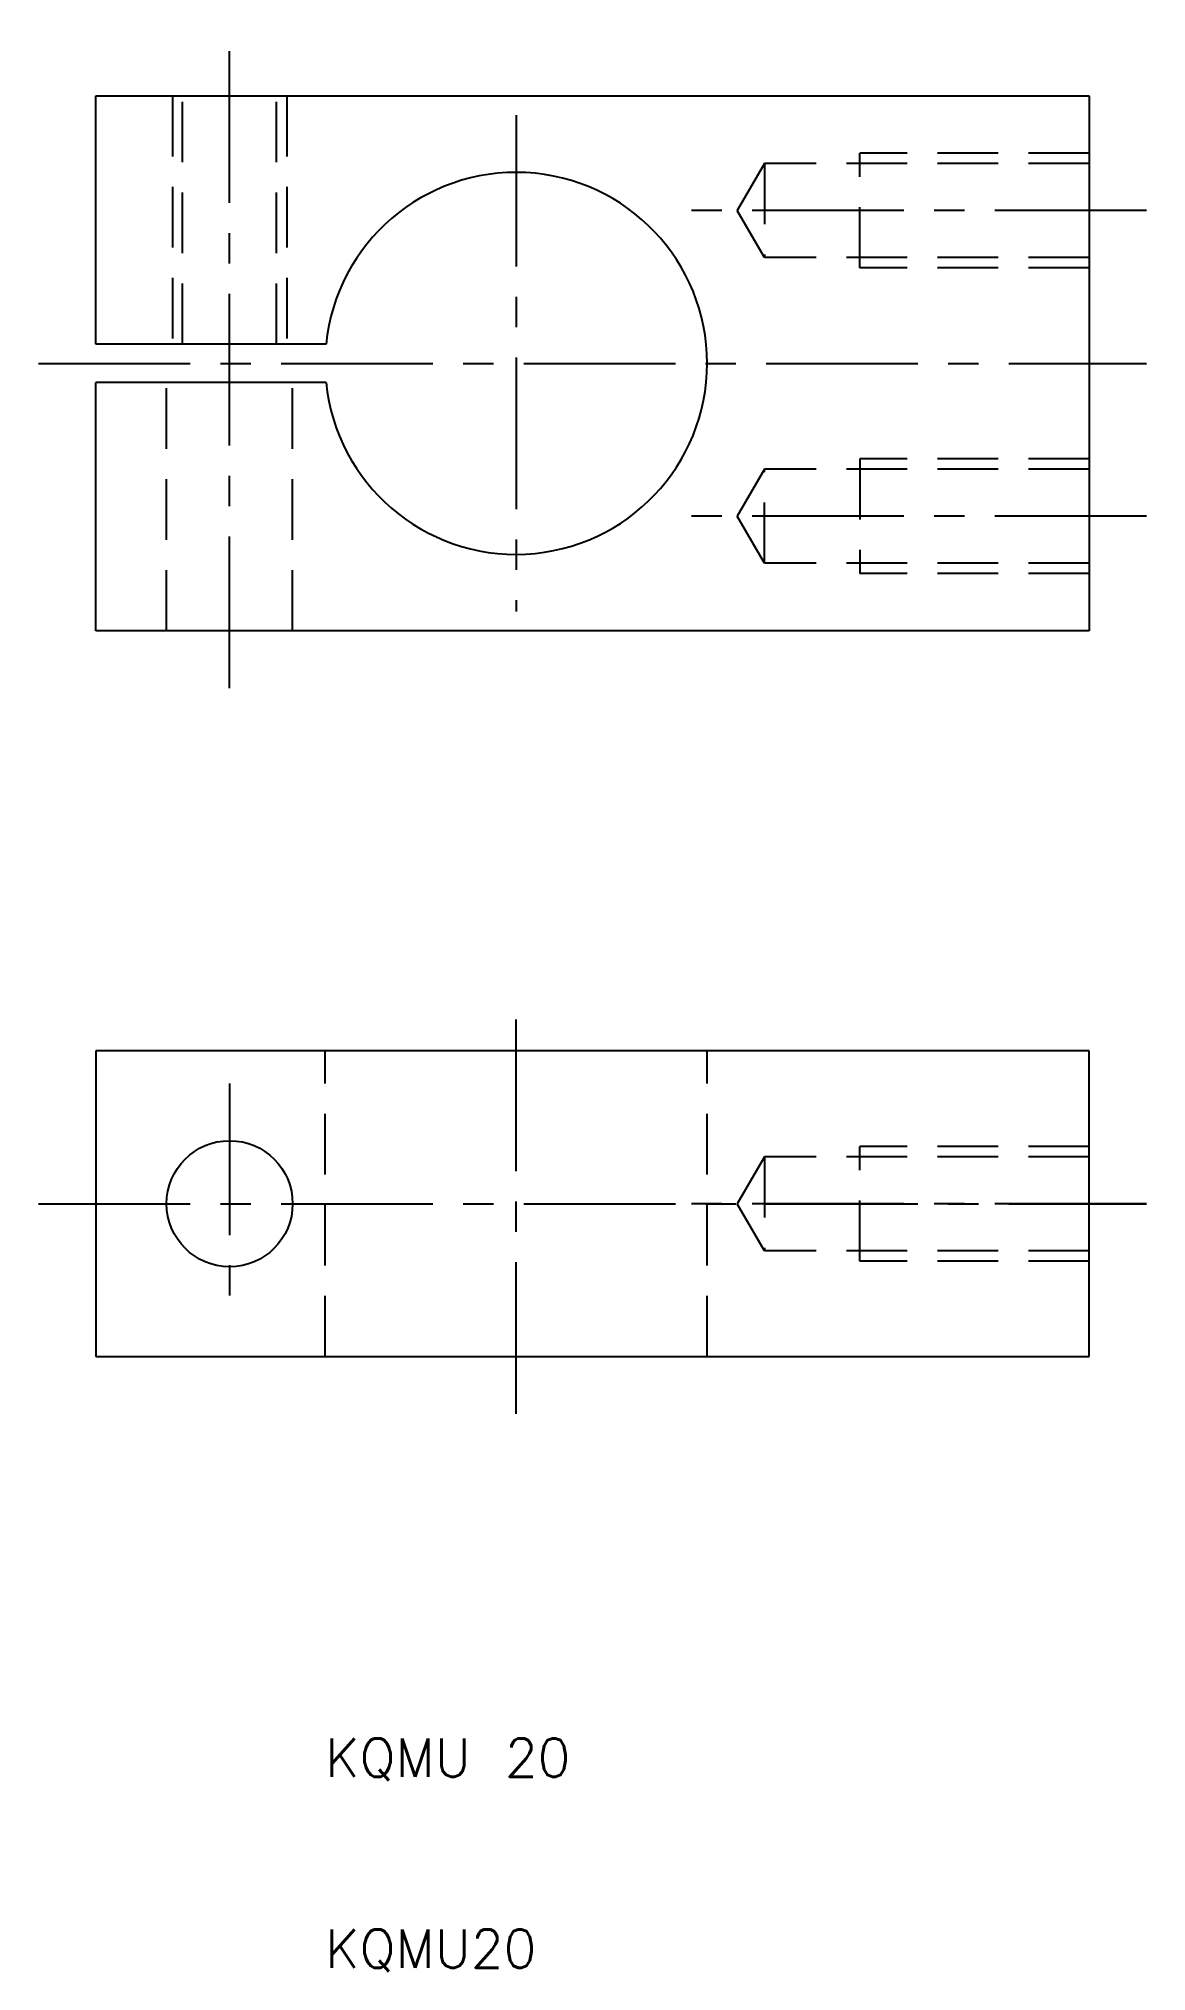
# Model space of a CAD drawing. Extents: x -5 to 53, y 10 to 111.
import ezdxf

# ---------------------------------------------------------------- set-up
doc = ezdxf.new("R2010")
doc.units = 0
doc.header["$LTSCALE"] = 0.25
doc.linetypes.add('CENTER', pattern=[50.8, 31.75, -6.35, 6.35, -6.35])
doc.linetypes.add('DASHED', pattern=[19.05, 12.7, -6.35])
doc.layers.get('0').update_dxf_attribs({"linetype": 'CONTINUOUS'})
doc.layers.add('CENTER', color=1, linetype='CENTER')
doc.styles.get("Standard").update_dxf_attribs({"font": 'txt.shx', "bigfont": 'extfont.shx'})

msp = doc.modelspace()

# ---------------------------------------------------------------- linework, layer by layer
for p, q in [((-2, 108), (50, 108)), ((-2, 95), (-2, 108)), ((50, 108), (50, 80)), ((10.05, 95), (-2, 95)), ((10.05, 93), (-2, 93)), ((-2, 80), (-2, 93)), ((50, 80), (-2, 80)), ((-2, 58), (-2, 42)), ((50, 58), (-2, 58)), ((50, 42), (50, 58)), ((-2, 42), (50, 42))]:
    msp.add_line(p, q)
at = {"color": 3, "linetype": 'DASHED'}
for p, q in [((2, 108), (2, 95)), ((2.54, 95), (2.54, 108)), ((7.46, 95), (7.46, 108)), ((8, 108), (8, 95)), ((33, 104.46), (31.58, 102)), ((33, 104.46), (33, 99.54)), ((50, 104.46), (33, 104.46)), ((38, 99), (38, 105)), ((50, 105), (38, 105)), ((33, 99.54), (31.58, 102)), ((50, 99.54), (33, 99.54)), ((50, 99), (38, 99)), ((1.7, 80), (1.7, 93)), ((8.3, 80), (8.3, 93)), ((33, 88.46), (31.58, 86)), ((50, 88.46), (33, 88.46)), ((33, 83.54), (33, 88.46)), ((50, 89), (38, 89)), ((38, 89), (38, 83)), ((33, 83.54), (31.58, 86)), ((50, 83.54), (33, 83.54)), ((50, 83), (38, 83)), ((10, 42), (10, 58)), ((30, 42), (30, 58)), ((50, 53), (38, 53)), ((38, 47), (38, 53)), ((33, 52.46), (31.58, 50)), ((50, 52.46), (33, 52.46)), ((33, 52.46), (33, 47.54)), ((33, 47.54), (31.58, 50)), ((50, 47.54), (33, 47.54)), ((50, 47), (38, 47))]:
    msp.add_line(p, q, dxfattribs=at)
msp.add_circle((5, 50), 3.3)
msp.add_arc((20, 94), 10, 185.7392, 174.2608)
at = {"layer": 'CENTER', "color": 1, "linetype": 'CENTER'}
for p, q in [((5, 77), (5, 111)), ((20, 107), (20, 81)), ((53, 102), (28.58, 102)), ((-5, 94), (53, 94)), ((53, 86), (28.58, 86)), ((20, 39), (20, 61)), ((5, 56.3), (5, 43.7)), ((-5, 50), (53, 50)), ((53, 50), (28.58, 50))]:
    msp.add_line(p, q, dxfattribs=at)

# ---------------------------------------------------------------- texts
for s, p in [('KQMU 20', (10, 20)), ('KQMU20', (10, 10))]:
    msp.add_text(s, height=2).set_placement(p)

doc.saveas('drawing.dxf')
